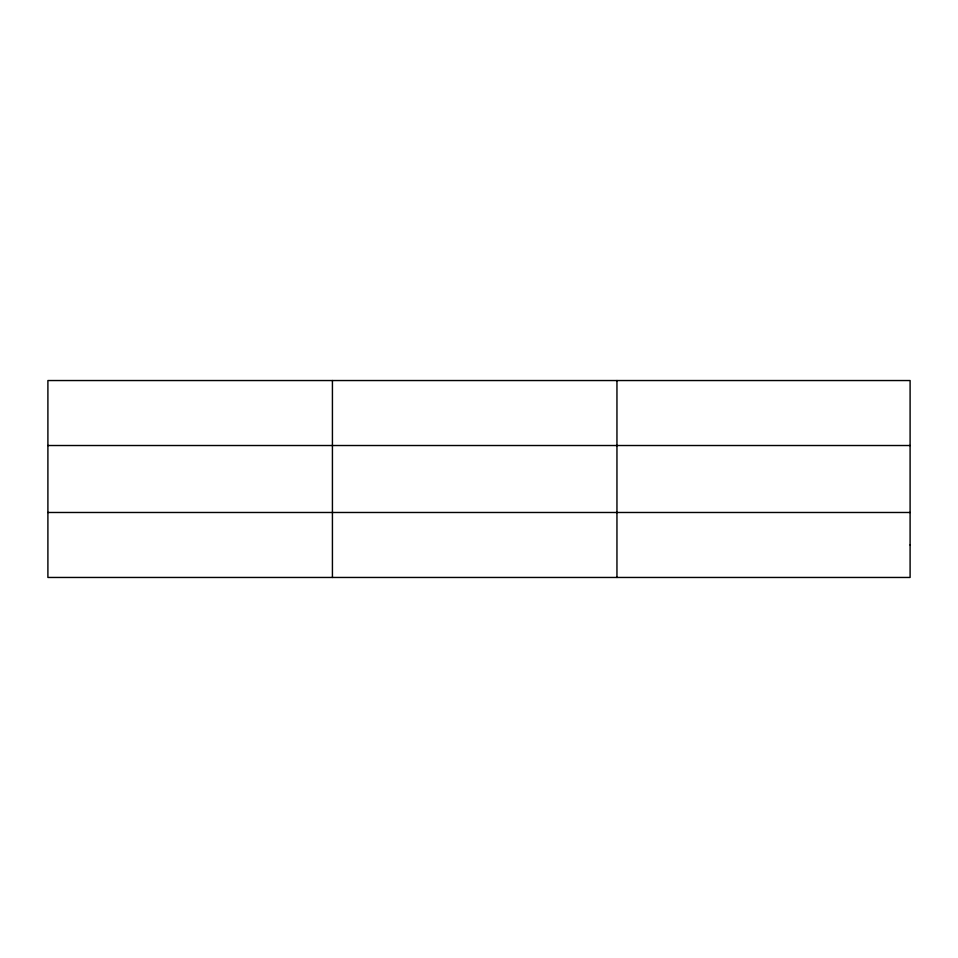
<?xml version="1.0" encoding="UTF-8"?>
<svg xmlns="http://www.w3.org/2000/svg" width="958" height="958" viewBox="0 0 958 958"><rect width="100%" height="100%" fill="white"/><g stroke="black" fill="none" stroke-linecap="round" stroke-linejoin="round"><path stroke-width="1.44" d="M332.426 380.542L332.426 577.458M616.952 380.542L616.952 577.458M47.9 445.518L910.1 445.518M47.9 512.482L910.1 512.482M910.1 544.97L910.1 577.458L47.9 577.458L47.9 380.542L910.1 380.542L910.1 544.97"/></g></svg>
